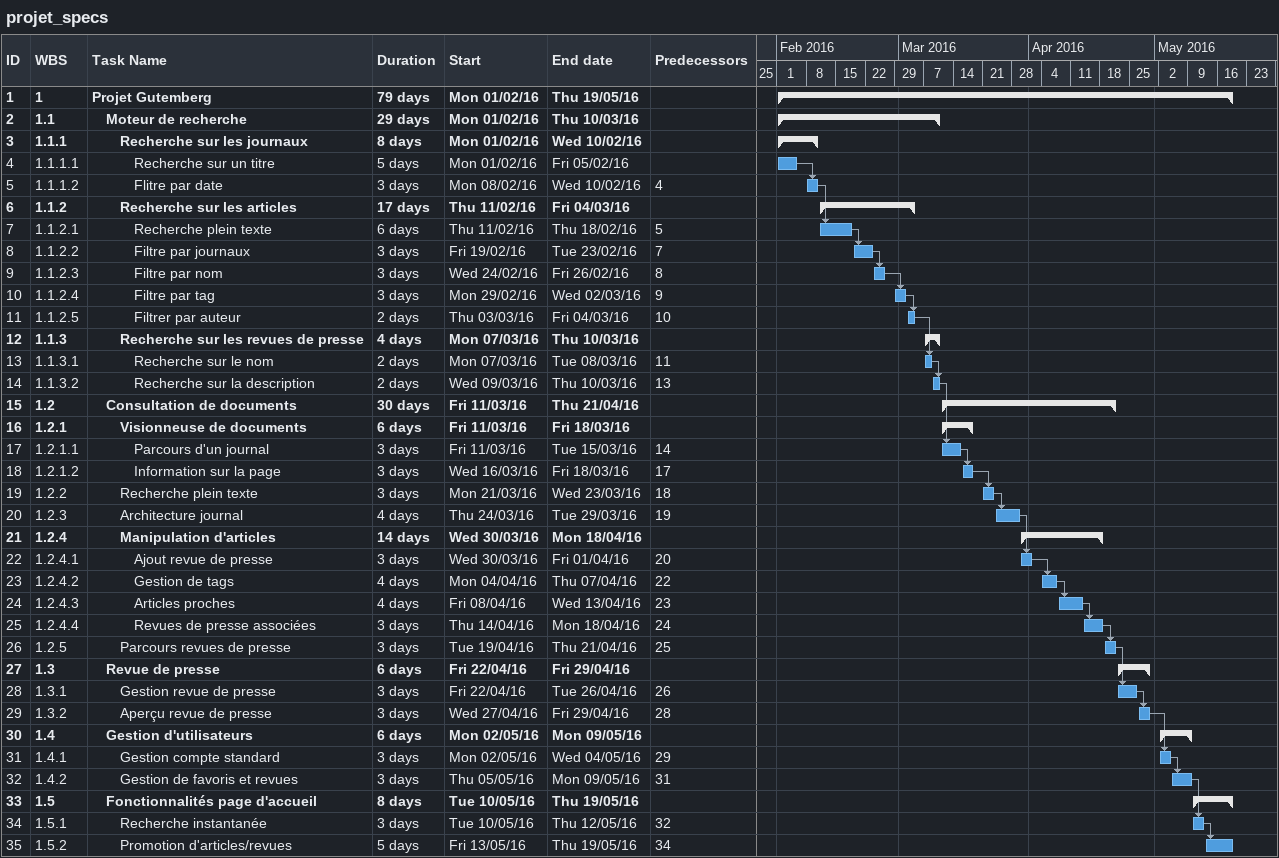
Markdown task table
projet_specs

| ID | WBS | Task | Duration | Start | Finish | Predecessors |
|---|---|---|---|---|---|---|
| 1 | 1 | **Projet Gutemberg** | 79d | 2016-02-01 | 2016-05-19 |  |
| 2 | 1.1 | **Moteur de recherche** | 29d | 2016-02-01 | 2016-03-10 |  |
| 3 | 1.1.1 | **Recherche sur les journaux** | 8d | 2016-02-01 | 2016-02-10 |  |
| 4 | 1.1.1.1 | Recherche sur un titre | 5d | 2016-02-01 | 2016-02-05 |  |
| 5 | 1.1.1.2 | Flitre par date | 3d | 2016-02-08 | 2016-02-10 | 4 |
| 6 | 1.1.2 | **Recherche sur les articles** | 17d | 2016-02-11 | 2016-03-04 |  |
| 7 | 1.1.2.1 | Recherche plein texte | 6d | 2016-02-11 | 2016-02-18 | 5 |
| 8 | 1.1.2.2 | Filtre par journaux | 3d | 2016-02-19 | 2016-02-23 | 7 |
| 9 | 1.1.2.3 | Filtre par nom | 3d | 2016-02-24 | 2016-02-26 | 8 |
| 10 | 1.1.2.4 | Filtre par tag | 3d | 2016-02-29 | 2016-03-02 | 9 |
| 11 | 1.1.2.5 | Filtrer par auteur | 2d | 2016-03-03 | 2016-03-04 | 10 |
| 12 | 1.1.3 | **Recherche sur les revues de presse** | 4d | 2016-03-07 | 2016-03-10 |  |
| 13 | 1.1.3.1 | Recherche sur le nom | 2d | 2016-03-07 | 2016-03-08 | 11 |
| 14 | 1.1.3.2 | Recherche sur la description | 2d | 2016-03-09 | 2016-03-10 | 13 |
| 15 | 1.2 | **Consultation de documents** | 30d | 2016-03-11 | 2016-04-21 |  |
| 16 | 1.2.1 | **Visionneuse de documents** | 6d | 2016-03-11 | 2016-03-18 |  |
| 17 | 1.2.1.1 | Parcours d'un journal | 3d | 2016-03-11 | 2016-03-15 | 14 |
| 18 | 1.2.1.2 | Information sur la page | 3d | 2016-03-16 | 2016-03-18 | 17 |
| 19 | 1.2.2 | Recherche plein texte | 3d | 2016-03-21 | 2016-03-23 | 18 |
| 20 | 1.2.3 | Architecture journal | 4d | 2016-03-24 | 2016-03-29 | 19 |
| 21 | 1.2.4 | **Manipulation d'articles** | 14d | 2016-03-30 | 2016-04-18 |  |
| 22 | 1.2.4.1 | Ajout revue de presse | 3d | 2016-03-30 | 2016-04-01 | 20 |
| 23 | 1.2.4.2 | Gestion de tags | 4d | 2016-04-04 | 2016-04-07 | 22 |
| 24 | 1.2.4.3 | Articles proches | 4d | 2016-04-08 | 2016-04-13 | 23 |
| 25 | 1.2.4.4 | Revues de presse associées | 3d | 2016-04-14 | 2016-04-18 | 24 |
| 26 | 1.2.5 | Parcours revues de presse | 3d | 2016-04-19 | 2016-04-21 | 25 |
| 27 | 1.3 | **Revue de presse** | 6d | 2016-04-22 | 2016-04-29 |  |
| 28 | 1.3.1 | Gestion revue de presse | 3d | 2016-04-22 | 2016-04-26 | 26 |
| 29 | 1.3.2 | Aperçu revue de presse | 3d | 2016-04-27 | 2016-04-29 | 28 |
| 30 | 1.4 | **Gestion d'utilisateurs** | 6d | 2016-05-02 | 2016-05-09 |  |
| 31 | 1.4.1 | Gestion compte standard | 3d | 2016-05-02 | 2016-05-04 | 29 |
| 32 | 1.4.2 | Gestion de favoris et revues | 3d | 2016-05-05 | 2016-05-09 | 31 |
| 33 | 1.5 | **Fonctionnalités page d'accueil** | 8d | 2016-05-10 | 2016-05-19 |  |
| 34 | 1.5.1 | Recherche instantanée | 3d | 2016-05-10 | 2016-05-12 | 32 |
| 35 | 1.5.2 | Promotion d'articles/revues | 5d | 2016-05-13 | 2016-05-19 | 34 |
